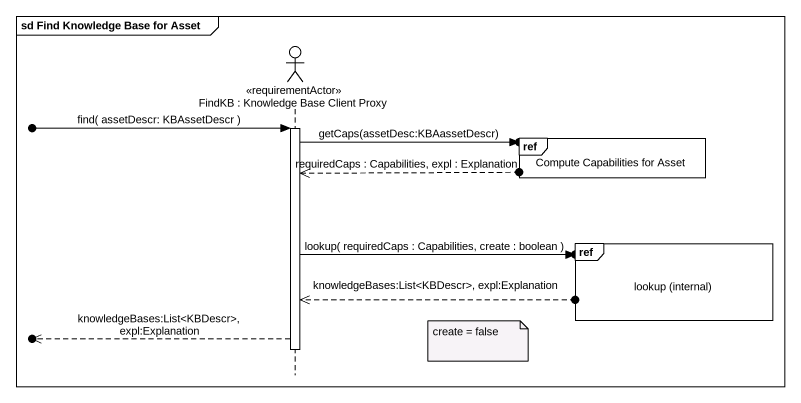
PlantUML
@startuml
mainframe sd Find Knowledge Base for Asset
hide footbox
actor "FindKB : Knowledge Base Client Proxy" as FindKB <<requirementActor>>

[o-> FindKB : find( assetDescr: KBAssetDescr )
activate FindKB
ref over FindKB : Compute Capabilities for Asset
FindKB ->o] : getCaps(assetDesc:KBAassetDescr)
FindKB <<--o] : requiredCaps : Capabilities, expl : Explanation
ref over FindKB : lookup (internal)
FindKB ->o] : lookup( requiredCaps : Capabilities, create : boolean )
FindKB <<--o] : knowledgeBases:List<KBDescr>, expl:Explanation
[o<<-- FindKB : knowledgeBases:List<KBDescr>, expl:Explanation
note right of FindKB : create = false
deactivate FindKB
@enduml
